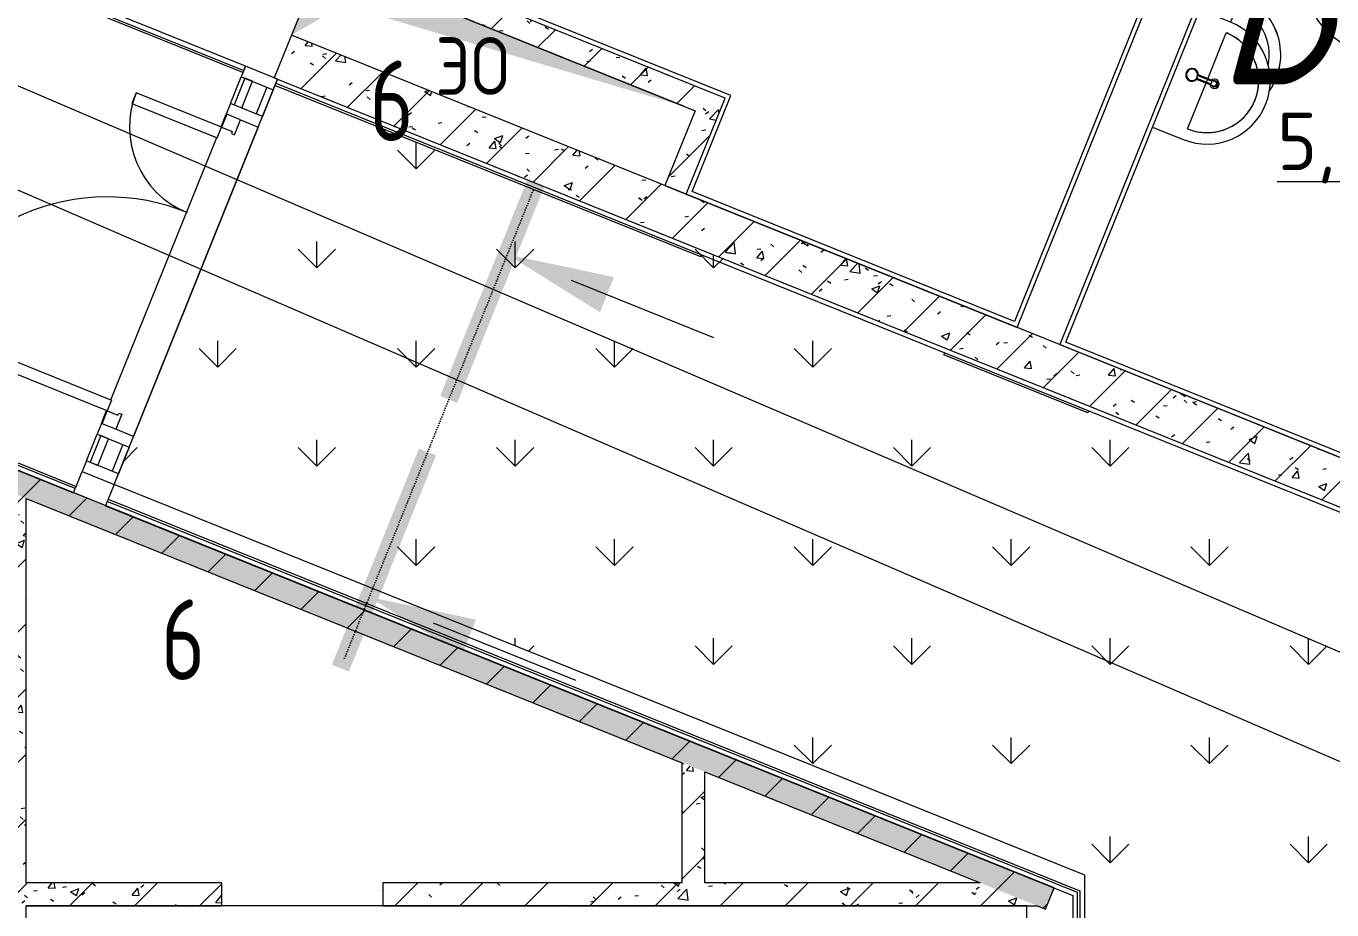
# Model space of a CAD drawing. Header units: millimetres. Extents: x -584918 to 2941280, y 3000189 to 4229862.
# Drawn here: x -439385 to -433710, y 3682957 to 3686800 of the extents above; entities that cross this region are included whole.
import ezdxf

# ---------------------------------------------------------------- set-up
doc = ezdxf.new("R2010")
doc.units = ezdxf.units.MM
doc.linetypes.add('ASVP_Линия разреза', pattern=[20, 0, -10, 0, -10])
for name, color, linetype, lineweight in [('Аннотация', 7, 'Continuous', 0), ('Витраж', 7, 'Continuous', 0), ('Двери', 7, 'Continuous', 0), ('Линии', 7, 'Continuous', 0), ('Марки помещений', 7, 'Continuous', 0), ('Панели витража', 7, 'Continuous', 0), ('Перекрытие', 7, 'Continuous', 0), ('Разрезы', 7, 'Continuous', 0), ('Сантехника', 7, 'Continuous', 0), ('Стены внутренние', 7, 'Continuous', 0), ('Стены несущие', 7, 'Continuous', 0), ('Стены отделка', 7, 'Continuous', 0), ('Узлы', 7, 'Continuous', 0), ('экспертиза ДУ', 1, 'Continuous', 0), ('экспертиза ДУ категории', 1, 'Continuous', 0), ('экспертиза условные обозначения', 1, 'Continuous', 0)]:
    doc.layers.add(name, color=color, linetype=linetype, lineweight=lineweight)
doc.styles.add('GOST Common_2', font='', dxfattribs={"height": 500})
doc.styles.add('GOST Common_4', font='', dxfattribs={"width": 0.8, "height": 700})
doc.styles.add('GOST Common_5', font='', dxfattribs={"width": 0.9, "height": 500})
doc.styles.add('mytext', font='isocpeur.ttf', dxfattribs={"width": 0.8, "oblique": 14.999978})
doc.styles.get('GOST Common_2').set_extended_font_data('GOST Common')
doc.styles.get('GOST Common_4').set_extended_font_data('GOST Common')
doc.styles.get('GOST Common_5').set_extended_font_data('GOST Common')
pattern_1 = [(45, (-437515.92, 3663725.22), (-141.4214, 141.4214), [])]
pattern_2 = [(50, (-437515.92, 3663725.22), (364.368, -31.8783), [38.1, -419.1]), (355, (-437515.92, 3663725.2), (-70.486, 382.1133), [30.48, -335.28]), (100.451, (-437485.56, 3663722.56), (293.885, 350.2334), [32.38, -356.18]), (46.184, (-437515.92, 3663826.8), (542.1585, -84.086), [57.15, -628.65]), (96.636, (-437470.74, 3663819.8), (474.805, 494.855), [48.57, -534.27]), (351.184, (-437515.9, 3663826.8), (474.81, 494.85), [45.72, -502.92]), (21, (-437465.12, 3663801.42), (303.2285, -204.5305), [38.1, -419.1]), (326, (-437465.12, 3663801.4), (123.604, 368.376), [30.48, -335.28]), (71.451, (-437439.86, 3663784.37), (426.834, 163.8427), [32.38, -356.18]), (37.5, (-437515.92, 3663725.22), (6.17665, 169.11015), [16.764, -314.452, 16.764, -323.596, -336.55]), (37.5, (-437515.92, 3663725.22), (6.17665, 169.11015), [-671.576, 16.764, -319.786]), (7.5, (-437515.92, 3663725.22), (133.6389, 200.3615), [16.764, -177.292, 16.764, -306.832, -128.27]), (7.5, (-437515.92, 3663725.22), (133.6389, 200.3615), [-517.652, 16.764, -111.506]), (327.5, (-437629.21, 3663725.22), (271.1818, -11.4584), [16.764, -110.236, 16.764, -379.476, -525.78]), (327.5, (-437629.21, 3663725.22), (271.1818, -11.4584), [-523.24, 16.764, -509.016]), (317.5, (-437680, 3663725.22), (296.2585, 50.8528), [16.764, -148.336, 16.764, -246.38, -373.38]), (317.5, (-437680, 3663725.22), (296.2585, 50.8528), [-428.244, 16.764, -356.616])]

# ---------------------------------------------------------------- blocks, each defined once
blk = doc.blocks.new('ADSK_Умывальник_Полукруглый_Керамический_ГОСТ30493-96 с переливом - 2-ой величины-V136-АР Этаж 01')
at = {"layer": 'Сантехника', "color": 9, "true_color": 0xe1b7aa}
for p, q in [((3366.2, 23091.4), (3231.8, 23145.6)), ((3267.2, 22845.6), (3347.6, 23045.1)), ((3179.4, 22627.7), (3259.7, 22827.1)), ((3026.2, 22635.5), (3160.7, 22581.3))]:
    blk.add_line(p, q, dxfattribs=at)
at = {"layer": 'Сантехника', "color": 9, "true_color": 0xe1b7aa, "flags": 128}
blk.add_lwpolyline([(3179.4, 22627.7), (3187.8, 22624.5), (3196.3, 22621.6), (3204.9, 22619.1), (3213.7, 22616.9), (3222.5, 22615.1), (3231.4, 22613.7), (3240.3, 22612.6), (3249.3, 22611.8), (3258.3, 22611.4), (3267.3, 22611.4), (3276.3, 22611.7), (3285.2, 22612.4), (3294.2, 22613.5), (3303.1, 22614.9), (3311.9, 22616.6), (3320.6, 22618.8), (3329.3, 22621.2), (3337.8, 22624), (3346.3, 22627.2), (3354.6, 22630.6), (3362.7, 22634.4), (3370.7, 22638.6), (3378.5, 22643), (3386.2, 22647.8), (3393.6, 22652.8), (3400.9, 22658.2), (3407.9, 22663.8), (3414.7, 22669.7), (3421.2, 22675.9), (3427.5, 22682.4), (3433.5, 22689), (3439.3, 22696), (3444.7, 22703.1), (3449.9, 22710.5), (3454.8, 22718), (3459.4, 22725.8), (3463.7, 22733.7), (3467.6, 22741.8), (3471.2, 22750), (3474.5, 22758.4), (3477.5, 22766.9), (3480.1, 22775.5), (3482.3, 22784.2), (3484.2, 22793), (3485.8, 22801.9), (3487, 22810.8), (3487.8, 22819.8), (3488.3, 22828.7), (3488.5, 22837.7), (3488.2, 22846.7), (3487.6, 22855.7), (3486.7, 22864.7), (3485.4, 22873.6), (3483.7, 22882.4), (3481.7, 22891.2), (3479.3, 22899.9), (3476.6, 22908.4), (3473.5, 22916.9), (3470.2, 22925.3), (3466.4, 22933.4), (3462.4, 22941.5), (3458, 22949.4), (3453.4, 22957), (3448.4, 22964.5), (3443.1, 22971.8), (3437.5, 22978.9), (3431.7, 22985.8), (3425.6, 22992.4), (3419.2, 22998.7), (3412.6, 23004.8), (3405.7, 23010.7), (3398.7, 23016.2), (3391.4, 23021.5), (3383.9, 23026.4), (3376.2, 23031.1), (3368.3, 23035.5), (3360.2, 23039.5), (3352, 23043.2), (3347.6, 23045.1)], dxfattribs=at)
at = {"layer": 'Сантехника', "color": 9, "true_color": 0xe1b7aa}
for centre, radius, start, end in [((3263.5, 22836.4), 275, 248.0513, 68.0513), ((3263.5, 22836.4), 225, 248.0513, 68.0513), ((3295.9, 22823.3), 20, 188.0513, 248.0513), ((3295.9, 22823.3), 20, 68.0513, 128.0513), ((3295.9, 22823.3), 20, 248.0513, 68.0513)]:
    blk.add_arc(centre, radius, start, end, dxfattribs=at)
blk = doc.blocks.new('ADSK_Смеситель_ГОСТ25809-96 - Для умывальника_Однорукояточный-V137-АР Этаж 01')
at = {"layer": 'Сантехника', "color": 253, "true_color": 0xaaaaaa}
for p, q in [((3218.1, 22843.8), (3272.2, 22822.1)), ((3219.1, 22847.8), (3261.5, 22830.7)), ((3219.3, 22847.7), (3219.1, 22847.8)), ((3265.9, 22841.8), (3223.6, 22858.9)), ((3279.6, 22840.6), (3225.6, 22862.4)), ((3261.5, 22830.7), (3280.7, 22822.9)), ((3261.7, 22831.7), (3265.5, 22840.9)), ((3285.2, 22834.1), (3265.9, 22841.8)), ((3272.2, 22822.1), (3293.2, 22813.6)), ((3300.7, 22832.1), (3279.6, 22840.6)), ((3281.1, 22823.9), (3280.7, 22822.9)), ((3280.7, 22822.9), (3281.1, 22823.9)), ((3284.8, 22833.2), (3281.1, 22823.9)), ((3284.8, 22833.2), (3285.2, 22834.1)), ((3285.2, 22834.1), (3284.8, 22833.2)), ((3304.3, 22830.7), (3300.7, 22832.1)), ((3293.2, 22813.6), (3296.8, 22812.1))]:
    blk.add_line(p, q, dxfattribs=at)
for radius, start, end in [(27.5, 68.0513, 248.0513), (27.5, 151.3629, 164.7388), (24.5, 68.0513, 248.0513), (27.5, 110.0278, 146.0739), (24.5, 248.0513, 68.0513), (27.5, 91.3626, 104.7385), (27.5, 68.0513, 86.0736), (27.5, 53.0513, 68.0513), (27.5, 349.6627, 68.0513), (27.5, 31.3641, 44.74), (27.5, 350.0287, 26.0748), (27.5, 170.028, 206.0741), (27.5, 211.3632, 224.7391), (27.5, 233.0513, 248.0513), (27.5, 248.0513, 266.0744), (27.5, 248.0513, 286.98), (27.5, 271.3635, 284.7394), (27.5, 288.0513, 327.5502), (27.5, 290.0285, 326.0746), (24.5, 323.0513, 327.8215), (24.5, 323.0513, 327.8215), (24.5, 348.2811, 353.0513), (24.5, 348.2811, 353.0513)]:
    blk.add_arc((3198.5, 22862.5), radius, start, end, dxfattribs=at)
for start_param, end_param in [(3.141593, 4.712389), (4.712389, 6.283185)]:
    blk.add_ellipse((3300.6, 22821.4), major_axis=(3.74, 9.28), ratio=0.965926, start_param=start_param, end_param=end_param, dxfattribs=at)
for points, knots in [([(3217.9, 22847.5), (3217.9, 22847.6), (3218, 22847.7), (3218.3, 22848), (3218.6, 22848.5), (3219, 22849.1), (3219.2, 22849.3)], [0.77430556, 0.77430556, 0.77430556, 0.77430556, 0.78298611, 0.79166667, 0.82638889, 0.86111111, 0.86111111, 0.86111111, 0.86111111]), ([(3222.6, 22857.7), (3222.6, 22858), (3222.7, 22858.5), (3222.8, 22859.1), (3222.8, 22859.5), (3222.9, 22859.7), (3222.9, 22859.8)], [0.13888889, 0.13888889, 0.13888889, 0.13888889, 0.16666667, 0.19444444, 0.20833333, 0.22222222, 0.22222222, 0.22222222, 0.22222222]), ([(3261.8, 22830.5), (3261.9, 22830.5), (3261.9, 22830.6), (3261.9, 22830.6), (3262, 22830.8), (3262.1, 22831), (3262.3, 22831.3), (3262.3, 22831.4)], [0, 0, 0, 0, 0.166667, 0.333333, 0.5, 0.666667, 1, 1, 1, 1]), ([(3265.9, 22841.8), (3265.9, 22841.8), (3265.9, 22841.8), (3265.8, 22841.7), (3265.8, 22841.6), (3265.6, 22841.3), (3265.5, 22841.1), (3265.5, 22840.9)], [0, 0, 0, 0, 0.166667, 0.333333, 0.5, 0.666667, 1, 1, 1, 1]), ([(3270.6, 22828.1), (3270.4, 22826.6), (3270.4, 22824.5), (3271.2, 22822.7), (3271.8, 22822.2), (3272.2, 22822.1)], [0.1666667, 0.1666667, 0.1666667, 0.1666667, 0.3333333, 0.4166667, 0.5, 0.5, 0.5, 0.5]), ([(3303.5, 22820.2), (3303.2, 22819.4), (3302.6, 22818.2), (3301.6, 22816.9), (3300.8, 22815.9), (3300, 22815.2), (3299.4, 22814.8), (3298.8, 22814.3), (3298, 22813.9), (3297.2, 22813.5), (3296.5, 22813.4), (3296, 22813.3), (3295.5, 22813.2), (3295, 22813.2), (3294.6, 22813.2), (3294.1, 22813.3), (3293.7, 22813.4), (3293.4, 22813.5), (3293.2, 22813.6)], [0, 0, 0, 0, 0.0833333, 0.125, 0.1666667, 0.2083333, 0.2291667, 0.25, 0.2916667, 0.3333333, 0.3541667, 0.375, 0.3958333, 0.4166667, 0.4375, 0.4583333, 0.4791667, 0.5, 0.5, 0.5, 0.5]), ([(3300.7, 22832.1), (3300.8, 22832.1), (3301.1, 22832), (3301.5, 22831.7), (3301.9, 22831.5), (3302.3, 22831.1), (3302.6, 22830.8), (3302.9, 22830.4), (3303.2, 22830), (3303.5, 22829.6), (3303.7, 22829.1), (3304, 22828.5), (3304.2, 22827.7), (3304.4, 22827), (3304.5, 22826.2), (3304.5, 22825.2), (3304.5, 22824), (3304.2, 22822.3), (3303.8, 22821), (3303.5, 22820.2)], [0.5, 0.5, 0.5, 0.5, 0.5208333, 0.5416667, 0.5625, 0.5833333, 0.6041667, 0.625, 0.6458333, 0.6666667, 0.6875, 0.7083333, 0.75, 0.7708333, 0.7916667, 0.8333333, 0.875, 0.9166667, 1, 1, 1, 1])]:
    blk.add_open_spline(points, degree=3, knots=knots, dxfattribs=at)
for points in [[(3219.1, 22847.8), (3219.1, 22847.8), (3219.1, 22847.8), (3219.1, 22847.9), (3219.2, 22848), (3219.3, 22848.2), (3219.4, 22848.4), (3219.5, 22848.6), (3219.6, 22848.7)], [(3219.6, 22847.7), (3219.6, 22847.7), (3219.5, 22847.6), (3219.5, 22847.6), (3219.5, 22847.6)], [(3219.6, 22848.7), (3220.5, 22850.1), (3222.1, 22853), (3223, 22856.3), (3223.3, 22857.9)], [(3223.3, 22857.9), (3223.3, 22858), (3223.4, 22858.2), (3223.4, 22858.4), (3223.5, 22858.6), (3223.5, 22858.6)], [(3224, 22858.8), (3224, 22858.7), (3224, 22858.7), (3224, 22858.7)], [(3261.7, 22831.7), (3261.7, 22831.5), (3261.5, 22831.2), (3261.4, 22830.8), (3261.4, 22830.7), (3261.5, 22830.7)], [(3266.1, 22840.7), (3266.1, 22840.9), (3266.2, 22841.2), (3266.3, 22841.6), (3266.3, 22841.7), (3266.3, 22841.7)], [(3279.6, 22840.6), (3279.3, 22840.8), (3278.5, 22840.8), (3277.2, 22840.3), (3275.7, 22839.1), (3274.8, 22838), (3274.3, 22837.4)]]:
    blk.add_open_spline(points, degree=3, dxfattribs=at)
blk = doc.blocks.new('ADSK_СифонБутылочный_ГОСТ23289-94 - Для умывальника_Вертикальный выпуск_DN40-V138-АР Этаж 01')
at = {"layer": 'Сантехника', "color": 253, "true_color": 0xaaaaaa}
for radius, start, end in [(20, 158.285, 163.4876), (20, 158.285, 163.4876), (13.3, 174.0842, 180), (13.3, 180, 259.0621), (13.3, 1.0701, 90)]:
    blk.add_arc((0, 0), radius, start, end, dxfattribs=at)
blk = doc.blocks.new('ВК_Домодедово_rvt-1-АР Этаж 01')
at = {"layer": 'Сантехника', "color": 253, "lineweight": 9, "true_color": 0xaaaaaa}
for name in ['ADSK_Умывальник_Полукруглый_Керамический_ГОСТ30493-96 с переливом - 2-ой величины-V136-АР Этаж 01', 'ADSK_Смеситель_ГОСТ25809-96 - Для умывальника_Однорукояточный-V137-АР Этаж 01']:
    blk.add_blockref(name, (0, 0), dxfattribs=at)
at = {"layer": 'Сантехника', "color": 253, "lineweight": 9, "true_color": 0xaaaaaa, "rotation": 206.0513009164584}
blk.add_blockref('ADSK_СифонБутылочный_ГОСТ23289-94 - Для умывальника_Вертикальный выпуск_DN40-V138-АР Этаж 01', (3295.9, 22823.3), dxfattribs=at)
blk = doc.blocks.new('Прямоугольный импост - 50х150 мм-7546359-АР Этаж 01')
at = {"layer": 'Витраж', "lineweight": 18}
for p, q in [((0, 115), (-50, 115)), ((-50, 115), (-50, -35)), ((0, -35), (0, 115)), ((-50, -35), (0, -35))]:
    blk.add_line(p, q, dxfattribs=at)
blk = doc.blocks.new('ASVP_ДверьАлюминиеваяВитражная_2 полотна - Остекленная Внутренняя-7554606-АР Этаж 01')
at = {"layer": 'Двери', "lineweight": 18}
for p, q in [((-665, 962.5), (-615, 962.5)), ((-665, 32.5), (-665, 962.5)), ((-615, 962.5), (-615, 32.5)), ((665, 432.5), (615, 432.5)), ((615, 432.5), (615, 32.5)), ((665, 32.5), (665, 432.5)), ((-725, 32.5), (-665, 32.5)), ((-725, -32.5), (-725, 32.5)), ((-615, 32.5), (-665, 32.5)), ((-665, 32.5), (-665, -17.5)), ((615, 32.5), (665, 32.5)), ((725, 32.5), (665, 32.5)), ((665, 32.5), (665, -17.5)), ((725, -32.5), (725, 32.5)), ((-655, -32.5), (-725, -32.5)), ((-665, -17.5), (-655, -17.5)), ((-655, -17.5), (-655, -32.5)), ((665, -17.5), (655, -17.5)), ((655, -17.5), (655, -32.5)), ((655, -32.5), (725, -32.5))]:
    blk.add_line(p, q, dxfattribs=at)
at = {"layer": 'Двери'}
for centre, radius, start, end in [((-665, 32.5), 930, 360, 90), ((665, 32.5), 400, 90, 180)]:
    blk.add_arc(centre, radius, start, end, dxfattribs=at)
blk = doc.blocks.new('Системная панель - Cтеклопакет Двухкамерный_36 мм-7554980-АР Этаж 01')
at = {"layer": 'Панели витража', "lineweight": 18}
for p, q in [((62.5, 18), (-62.5, 18)), ((-62.5, 18), (-62.5, -18)), ((62.5, -18), (62.5, 18)), ((-62.5, -18), (62.5, -18))]:
    blk.add_line(p, q, dxfattribs=at)
blk = doc.blocks.new('Прямоугольный импост - 50х150 мм-7546361-АР Этаж 01')
at = {"layer": 'Витраж', "lineweight": 18}
for p, q in [((-50, 115), (0, 115)), ((-50, -35), (-50, 115)), ((0, 115), (0, -35)), ((0, -35), (-50, -35))]:
    blk.add_line(p, q, dxfattribs=at)
blk = doc.blocks.new('Прямоугольный импост - 50х120 мм _горизонтальный импост витража_-6338275-АР Этаж 01')
at = {"layer": 'Витраж'}
for p, q in [((-1607, 21184.6), (-1560.2, 21300.5)), ((-1448.9, 21255.7), (-1495.6, 21139.7))]:
    blk.add_line(p, q, dxfattribs=at)
blk = doc.blocks.new('Прямоугольный импост - 50х150 мм-7554605-АР Этаж 01')
at = {"layer": 'Витраж', "lineweight": 18}
for p, q in [((-25, 115), (25, 115)), ((-25, -35), (-25, 115)), ((25, 115), (25, 32.5)), ((25, -35), (-25, -35)), ((25, -32.5), (25, -35))]:
    blk.add_line(p, q, dxfattribs=at)
blk = doc.blocks.new('Прямоугольный импост - 50х150 мм-V198-АР Этаж 01')
at = {"layer": 'Витраж', "lineweight": 18}
for p, q in [((-25, 115), (25, 115)), ((-25, 32.5), (-25, 115)), ((25, 115), (25, -35)), ((-25, -35), (-25, -32.5)), ((25, -35), (-25, -35))]:
    blk.add_line(p, q, dxfattribs=at)
blk = doc.blocks.new('ASVP_2D_Раковина - Раковина 550х420-V212-АР Этаж 01')
at = {"layer": 'Сантехника'}
for p, q in [((-384.1, 155), (-384.1, 10)), ((-384.1, 10), (-384.1, 155)), ((-334.1, 155), (-261.6, 155))]:
    blk.add_line(p, q, dxfattribs=at)
for radius, start in [(275, 77.063), (275, 77.2731), (225, 100.074)]:
    blk.add_arc((-109.1, 155), radius, start, 180, dxfattribs=at)
blk = doc.blocks.new('ASVP_Марка_Помещение_ДваЗначения - Номер Площадь-685795-АР Этаж 01')
at = {"layer": 'Марки помещений'}
blk.add_circle((0, 0), 3.5, dxfattribs=at)
blk = doc.blocks.new('Разрез - Номер вида сзади_3_5 мм-64069-АР Этаж 01')
at = {"layer": 'Разрезы'}
for points in [[(9.798, 0.404), (9.798, -0.394), (-0.333, -0.394), (-0.333, 0.404)], [(2.176, -4.675), (3, 0), (3.824, -4.675)]]:
    blk.add_hatch(color=256, dxfattribs=at).paths.add_polyline_path(points)
at = {"layer": 'Разрезы', "lineweight": 20}
blk.add_line((3, -3), (3, -9.663), dxfattribs=at)
blk = doc.blocks.new('Разрез - Номер вида спереди_3_5 мм-64067-АР Этаж 01')
at = {"layer": 'Разрезы'}
for points in [[(9.798, 0.404), (9.798, -0.394), (-0.333, -0.394), (-0.333, 0.404)], [(2.176, -4.675), (3, 0), (3.824, -4.675)]]:
    blk.add_hatch(color=256, dxfattribs=at).paths.add_polyline_path(points)
at = {"layer": 'Разрезы', "lineweight": 20}
blk.add_line((3, -3), (3, -9.663), dxfattribs=at)

msp = doc.modelspace()

# ---------------------------------------------------------------- hatches: boundary and pattern name
at = {"layer": 'Стены внутренние'}
h = msp.add_hatch(dxfattribs=at)
h.set_pattern_fill('FP_1', color=256, style=0, pattern_type=2)
h.set_pattern_definition(pattern_1)
h.paths.add_polyline_path([(-436384.688, 3686393.908), (-436347.311, 3686486.66), (-438063.221, 3687178.146), (-438100.598, 3687085.394), (-436449.338, 3686419.961)])
h = msp.add_hatch(dxfattribs=at)
h.set_pattern_fill('FP_2', color=256, style=0, pattern_type=2)
h.set_pattern_definition(pattern_2)
h.paths.add_polyline_path([(-436384.688, 3686393.908), (-436347.311, 3686486.66), (-438063.221, 3687178.146), (-438100.598, 3687085.394), (-436449.338, 3686419.961)])
h = msp.add_hatch(dxfattribs=at)
h.set_pattern_fill('FP_1', color=256, style=0, pattern_type=2)
h.set_pattern_definition(pattern_1)
h.paths.add_polyline_path([(-432184.55, 3684108.335), (-432109.795, 3684293.839), (-438231.42, 3686760.762), (-438306.175, 3686575.259), (-432851.282, 3684377.018)])
h = msp.add_hatch(dxfattribs=at)
h.set_pattern_fill('FP_2', color=256, style=0, pattern_type=2)
h.set_pattern_definition(pattern_2)
h.paths.add_polyline_path([(-432184.55, 3684108.335), (-432109.795, 3684293.839), (-438231.42, 3686760.762), (-438306.175, 3686575.259), (-432851.282, 3684377.018)])
h = msp.add_hatch(dxfattribs=at)
h.set_pattern_fill('FP_1', color=256, style=0, pattern_type=2)
h.set_pattern_definition(pattern_1)
h.paths.add_polyline_path([(-434953.714, 3682960.162), (-434916.337, 3683052.914), (-443842.56, 3686650.049), (-443879.938, 3686557.297), (-434989.418, 3682974.55)])
h = msp.add_hatch(dxfattribs=at)
h.set_pattern_fill('FP_2', color=256, style=0, pattern_type=2)
h.set_pattern_definition(pattern_2)
h.paths.add_polyline_path([(-434953.714, 3682960.162), (-434916.337, 3683052.914), (-443842.56, 3686650.049), (-443879.938, 3686557.297), (-434989.418, 3682974.55)])
h = msp.add_hatch(dxfattribs=at)
h.set_pattern_fill('FP_1', color=256, style=0, pattern_type=2)
h.set_pattern_definition(pattern_1)
h.paths.add_polyline_path([(-436515.51, 3686069.276), (-436384.688, 3686393.908), (-436477.44, 3686431.285), (-436608.262, 3686106.654), (-436584.02, 3686096.885)])
h = msp.add_hatch(dxfattribs=at)
h.set_pattern_fill('FP_2', color=256, style=0, pattern_type=2)
h.set_pattern_definition(pattern_2)
h.paths.add_polyline_path([(-436515.51, 3686069.276), (-436384.688, 3686393.908), (-436477.44, 3686431.285), (-436608.262, 3686106.654), (-436584.02, 3686096.885)])
h = msp.add_hatch(dxfattribs=at)
h.set_pattern_fill('FP_1', color=256, style=0, pattern_type=2)
h.set_pattern_definition(pattern_1)
h.paths.add_polyline_path([(-439385.026, 3680174.55), (-439385.026, 3684745.914), (-439485.026, 3684786.213), (-439485.026, 3680174.55), (-439438.151, 3680174.55)])
h = msp.add_hatch(dxfattribs=at)
h.set_pattern_fill('FP_2', color=256, style=0, pattern_type=2)
h.set_pattern_definition(pattern_2)
h.paths.add_polyline_path([(-439385.026, 3680174.55), (-439385.026, 3684745.914), (-439485.026, 3684786.213), (-439485.026, 3680174.55), (-439438.151, 3680174.55)])
h = msp.add_hatch(dxfattribs=at)
h.set_pattern_fill('FP_1', color=256, style=0, pattern_type=2)
h.set_pattern_definition(pattern_1)
h.paths.add_polyline_path([(-436535.026, 3683074.55), (-436435.026, 3683074.55), (-436435.026, 3683557.108), (-436535.026, 3683597.407), (-436535.026, 3683093.1)])
h = msp.add_hatch(dxfattribs=at)
h.set_pattern_fill('FP_2', color=256, style=0, pattern_type=2)
h.set_pattern_definition(pattern_2)
h.paths.add_polyline_path([(-436535.026, 3683074.55), (-436435.026, 3683074.55), (-436435.026, 3683557.108), (-436535.026, 3683597.407), (-436535.026, 3683093.1)])
h = msp.add_hatch(dxfattribs=at)
h.set_pattern_fill('FP_1', color=256, style=0, pattern_type=2)
h.set_pattern_definition(pattern_1)
h.paths.add_polyline_path([(-438804.63, 3682974.55), (-438535.026, 3682974.55), (-438535.026, 3683074.55), (-439385.026, 3683074.55), (-439385.026, 3682974.55), (-439383.574, 3682974.55)])
h = msp.add_hatch(dxfattribs=at)
h.set_pattern_fill('FP_2', color=256, style=0, pattern_type=2)
h.set_pattern_definition(pattern_2)
h.paths.add_polyline_path([(-438804.63, 3682974.55), (-438535.026, 3682974.55), (-438535.026, 3683074.55), (-439385.026, 3683074.55), (-439385.026, 3682974.55), (-439383.574, 3682974.55)])
h = msp.add_hatch(dxfattribs=at)
h.set_pattern_fill('FP_1', color=256, style=0, pattern_type=2)
h.set_pattern_definition(pattern_1)
h.paths.add_polyline_path([(-435055.026, 3682974.55), (-434989.418, 3682974.55), (-435237.566, 3683074.55), (-437835.026, 3683074.55), (-437835.026, 3682974.55), (-435055.826, 3682974.55)])
h = msp.add_hatch(dxfattribs=at)
h.set_pattern_fill('FP_2', color=256, style=0, pattern_type=2)
h.set_pattern_definition(pattern_2)
h.paths.add_polyline_path([(-435055.026, 3682974.55), (-434989.418, 3682974.55), (-435237.566, 3683074.55), (-437835.026, 3683074.55), (-437835.026, 3682974.55), (-435055.826, 3682974.55)])
at = {"layer": 'Узлы'}
h = msp.add_hatch(color=256, dxfattribs=at)
h.paths.add_polyline_path([(-418285.026, 3673474.55), (-418175.026, 3673665.076), (-417785.026, 3673774.55), (-418285.026, 3673774.55), (-418285.026, 3673665.076)])
h.paths.add_polyline_path([(-418285.026, 3673974.55), (-418078.059, 3675943.703), (-417785.026, 3676041.437), (-418285.026, 3676242.929), (-418285.026, 3674884.92)])
h.paths.add_polyline_path([(-424585.026, 3677774.55), (-424225.564, 3678328.073), (-423235.026, 3678237.705), (-424567.196, 3678774.55), (-424585.026, 3678774.55), (-424585.026, 3677776.106)])
h.paths.add_polyline_path([(-428635.026, 3678474.55), (-428485.896, 3678687.53), (-426910.201, 3678774.55), (-428635.026, 3678774.55), (-428635.026, 3678498.903)])
h.paths.add_polyline_path([(-427335.026, 3678874.55), (-427168.696, 3679657.068), (-426910.201, 3679718.746), (-427335.026, 3679889.944), (-427335.026, 3679074.55)])
h.paths.add_polyline_path([(-428635.026, 3678874.55), (-428497.367, 3679071.147), (-427535.026, 3679174.55), (-428635.026, 3679174.55), (-428635.026, 3679071.147)])
h.paths.add_polyline_path([(-419588.29, 3679247.859), (-418239.214, 3682357.869), (-418094.569, 3682419.42), (-418280.073, 3682494.175), (-419573.227, 3679285.237)])
h.paths.add_polyline_path([(-428635.026, 3679374.55), (-428335.026, 3679938.768), (-427535.026, 3679970.541), (-428635.026, 3680413.825), (-428635.026, 3679938.768)])
h.paths.add_polyline_path([(-417423.156, 3683550.439), (-416497.322, 3684476.273), (-415044.14, 3684370.671), (-416806.426, 3685080.846), (-417422.933, 3683550.993)])
h.paths.add_polyline_path([(-428729.889, 3684387.283), (-428072.883, 3685259.159), (-427409.212, 3685256.659), (-428243.979, 3685593.058), (-428636.445, 3684619.163)])
h.paths.add_polyline_path([(-436523.816, 3686449.974), (-438100.598, 3687085.394), (-438231.42, 3686760.762), (-438006.253, 3686890.762), (-436584.02, 3686467.875)])
h.paths.add_polyline_path([(-429115.294, 3691216.314), (-428813.996, 3691717.757), (-428673.822, 3691749.983), (-428868.601, 3691828.476), (-429100.231, 3691253.692)])
h.paths.add_polyline_path([(-442914.698, 3692529.376), (-441873.323, 3693372.665), (-439774.977, 3693096.962), (-442279.278, 3694106.158), (-442909.452, 3692542.394)])
h.paths.add_polyline_path([(-443563.961, 3692791.019), (-442831.205, 3694112.947), (-442464.782, 3694180.913), (-442928.542, 3694367.802), (-443533.836, 3692865.775)])
h.paths.add_polyline_path([(-431752.631, 3693206.326), (-431344.04, 3694008.232), (-431193.351, 3694059.09), (-431378.855, 3694133.845), (-431696.565, 3693345.454)])
h.paths.add_polyline_path([(-427823.827, 3697337.246), (-429771.617, 3698122.177), (-430070.638, 3697380.161), (-429553.834, 3697755.642), (-428067.474, 3697396.171)])
at = {"layer": 'экспертиза условные обозначения'}
h = msp.add_hatch(dxfattribs=at)
h.set_pattern_fill('GRASS', color=3, scale=24)
h.set_pattern_definition([(90, (-478209.37, 3564622.25), (-431.0523, 431.0523), [114.3, -747.8046]), (45, (-478209.37, 3564622.25), (-431.0523, 431.0523), [114.3, -495.3]), (135, (-478209.37, 3564622.25), (-431.0523, -431.0523), [114.3, -495.3])])
edge = h.paths.add_edge_path()
edge.add_line((-438292.262, 3686569.652), (-430259.503, 3683333.416))
edge.add_line((-430259.503, 3683333.416), (-428543.593, 3682641.93))
edge.add_line((-428543.593, 3682641.93), (-415272.751, 3677293.979))
edge.add_line((-415272.751, 3677293.979), (-415982.926, 3675531.693))
edge.add_line((-415982.926, 3675531.693), (-415982.926, 3673474.55))
edge.add_line((-415982.926, 3673474.55), (-417482.926, 3673474.55))
edge.add_line((-417482.926, 3673474.55), (-417482.926, 3676136.17))
edge.add_line((-417482.926, 3676136.17), (-421682.926, 3677828.708))
edge.add_line((-421682.926, 3677828.708), (-421682.926, 3677774.55))
edge.add_line((-421682.926, 3677774.55), (-423032.926, 3677774.55))
edge.add_line((-423032.926, 3677774.55), (-423032.926, 3678372.737))
edge.add_line((-423032.926, 3678372.737), (-424526.313, 3678974.55))
edge.add_line((-424526.313, 3678974.55), (-426708.102, 3678974.55))
edge.add_line((-426708.102, 3678974.55), (-426708.102, 3679852.235))
edge.add_line((-426708.102, 3679852.235), (-428273.224, 3680482.499))
edge.add_line((-428273.224, 3680482.499), (-430623.41, 3681425.916))
edge.add_arc((-430932.926, 3680370.36), 1100, 73.65753, 174.564886)
edge.add_line((-432027.98, 3680474.55), (-434782.926, 3680474.55))
edge.add_line((-434782.926, 3680474.55), (-434782.926, 3683107.812))
edge.add_line((-434782.926, 3683107.812), (-439002.437, 3684807.366))
edge.add_line((-439002.437, 3684807.366), (-438292.262, 3686569.652))

# ---------------------------------------------------------------- linework, layer by layer
at = {"layer": 'Линии'}
for p, q in [((-438100.598, 3687085.394), (-438231.42, 3686760.762)), ((-436523.816, 3686449.974), (-438100.598, 3687085.394))]:
    msp.add_line(p, q, dxfattribs=at)
at = {"layer": 'Перекрытие'}
for p, q in [((-438310.951, 3686523.276), (-438357.673, 3686407.336)), ((-438537.916, 3686361.375), (-438515.49, 3686417.027)), ((-438376.362, 3686360.96), (-438918.338, 3685016.058)), ((-439016.35, 3685174.151), (-438556.605, 3686315)), ((-439057.465, 3685072.124), (-439035.039, 3685127.775)), ((-438937.026, 3684969.682), (-438983.748, 3684853.742)), ((-439167.729, 3684798.506), (-439141.565, 3684863.432)), ((-439002.437, 3684807.366), (-439028.602, 3684742.44))]:
    msp.add_line(p, q, dxfattribs=at)
at = {"layer": 'Разрезы', "linetype": 'ASVP_Линия разреза'}
msp.add_line((-437181.674, 3686085.065), (-438006.073, 3684039.333), dxfattribs=at)
at = {"layer": 'Стены внутренние'}
for p, q in [((-438442.603, 3686597.893), (-445208.854, 3689324.591)), ((-443831.347, 3686677.874), (-439167.729, 3684798.506)), ((-436453.075, 3685796.143), (-438303.476, 3686541.826)), ((-436453.075, 3685796.143), (-436449.338, 3685805.418)), ((-435395.704, 3685370.038), (-435391.966, 3685379.313)), ((-434769.629, 3685117.739), (-435395.704, 3685370.038)), ((-434769.629, 3685117.739), (-434765.891, 3685127.014)), ((-439167.729, 3684798.506), (-439171.467, 3684789.231)), ((-439028.602, 3684742.44), (-439032.339, 3684733.164)), ((-439028.602, 3684742.44), (-434805.026, 3683040.402)), ((-434805.026, 3683040.402), (-434805.026, 3680324.55))]:
    msp.add_line(p, q, dxfattribs=at)
at = {"layer": 'Стены несущие'}
for p, q in [((-436347.311, 3686486.66), (-438063.221, 3687178.146)), ((-438100.598, 3687085.394), (-436477.44, 3686431.285)), ((-438231.42, 3686760.762), (-438306.175, 3686575.259)), ((-433246.919, 3684752.083), (-438231.42, 3686760.762)), ((-434916.337, 3683052.914), (-443842.56, 3686650.049)), ((-438306.175, 3686575.259), (-432184.55, 3684108.335)), ((-436515.51, 3686069.276), (-436347.311, 3686486.66)), ((-436477.44, 3686431.285), (-436608.262, 3686106.654)), ((-436608.262, 3686106.654), (-436515.51, 3686069.276)), ((-439385.026, 3684745.914), (-436535.026, 3683597.407)), ((-439385.026, 3683074.55), (-439385.026, 3684745.914)), ((-436535.026, 3683597.407), (-436535.026, 3683074.55)), ((-436435.026, 3683557.108), (-435237.566, 3683074.55)), ((-436435.026, 3683074.55), (-436435.026, 3683557.108)), ((-438535.026, 3683074.55), (-439385.026, 3683074.55)), ((-438535.026, 3682974.55), (-438535.026, 3683074.55)), ((-436535.026, 3683074.55), (-437835.026, 3683074.55)), ((-437835.026, 3683074.55), (-437835.026, 3682974.55)), ((-435237.566, 3683074.55), (-436435.026, 3683074.55)), ((-434953.714, 3682960.162), (-434916.337, 3683052.914)), ((-439385.026, 3680074.55), (-439385.026, 3682974.55)), ((-439385.026, 3682974.55), (-438535.026, 3682974.55)), ((-437835.026, 3682974.55), (-434989.418, 3682974.55)), ((-434989.418, 3682974.55), (-434953.714, 3682960.162))]:
    msp.add_line(p, q, dxfattribs=at)
at = {"layer": 'Стены отделка'}
for p, q in [((-445195.841, 3689330.128), (-438438.866, 3686607.168)), ((-438431.39, 3686625.718), (-445169.815, 3689341.203)), ((-433621.513, 3688568.732), (-434892.352, 3685415.168)), ((-434866.326, 3685426.243), (-433610.438, 3688542.706)), ((-434188.13, 3687751.269), (-435088.93, 3685515.949)), ((-435077.856, 3685489.923), (-434162.104, 3687762.344)), ((-436321.285, 3686497.735), (-438037.195, 3687189.221)), ((-443842.56, 3686650.049), (-439178.943, 3684770.681)), ((-439171.467, 3684789.231), (-443835.085, 3686668.599)), ((-438438.866, 3686607.168), (-438431.39, 3686625.718)), ((-438292.262, 3686569.652), (-438299.738, 3686551.102)), ((-438299.738, 3686551.102), (-425977.649, 3681585.484)), ((-438292.262, 3686569.652), (-431628.039, 3683884.069)), ((-436489.484, 3686080.351), (-436321.285, 3686497.735)), ((-435088.93, 3685515.949), (-436489.484, 3686080.351)), ((-436515.51, 3686069.276), (-436515.51, 3686069.276)), ((-436515.51, 3686069.276), (-435077.856, 3685489.923)), ((-434892.352, 3685415.168), (-433246.919, 3684752.083)), ((-433257.994, 3684778.109), (-434866.326, 3685426.243)), ((-439178.943, 3684770.681), (-439171.467, 3684789.231)), ((-439032.339, 3684733.164), (-439039.815, 3684714.614)), ((-439039.815, 3684714.614), (-434835.026, 3683020.147)), ((-434815.026, 3683033.65), (-439032.339, 3684733.164)), ((-434835.026, 3683020.147), (-434835.026, 3680294.55)), ((-434815.026, 3680314.55), (-434815.026, 3683033.65)), ((-435035.026, 3682974.55), (-439385.026, 3682974.55)), ((-435035.026, 3679924.55), (-435035.026, 3682974.55))]:
    msp.add_line(p, q, dxfattribs=at)
at = {"layer": 'экспертиза ДУ'}
for points in [[(-552580.006, 3735012.029), (-426338.566, 3680430.143)], [(-425290.96, 3680486.45), (-552580.006, 3735012.029)]]:
    msp.add_lwpolyline(points, dxfattribs=at)
at = {"layer": 'экспертиза условные обозначения', "color": 3}
msp.add_lwpolyline([(-438292.262, 3686569.652), (-430259.503, 3683333.416), (-428543.593, 3682641.93), (-415272.751, 3677293.979), (-415982.926, 3675531.693), (-415982.926, 3673474.55), (-417482.926, 3673474.55), (-417482.926, 3676136.17), (-421682.926, 3677828.708), (-421682.926, 3677774.55), (-423032.926, 3677774.55), (-423032.926, 3678372.737), (-424526.313, 3678974.55), (-426708.102, 3678974.55), (-426708.102, 3679852.235), (-428273.224, 3680482.499), (-430623.41, 3681425.916, 0.47113656), (-432027.98, 3680474.55), (-434782.926, 3680474.55), (-434782.926, 3683107.812), (-439002.437, 3684807.366), (-438292.262, 3686569.652)], format="xyb", dxfattribs=at)

# ---------------------------------------------------------------- block references
msp.add_blockref('ВК_Домодедово_rvt-1-АР Этаж 01', (-437515.924, 3663725.217))
at = {"layer": 'Витраж', "extrusion": (0, 0, -1), "rotation": 111.9486990835425}
for name, p in [('Прямоугольный импост - 50х150 мм-7546361-АР Этаж 01', (438398.927, 3686612.636)), ('Прямоугольный импост - 50х150 мм-V198-АР Этаж 01', (438473.682, 3686427.132)), ('Прямоугольный импост - 50х150 мм-7554605-АР Этаж 01', (439034.347, 3685035.854))]:
    msp.add_blockref(name, p, dxfattribs=at)
at = {"layer": 'Витраж'}
for p in [(-436889.849, 3665278.811), (-437515.924, 3663725.217)]:
    msp.add_blockref('Прямоугольный импост - 50х120 мм _горизонтальный импост витража_-6338275-АР Этаж 01', p, dxfattribs=at)
at = {"layer": 'Витраж', "rotation": 248.0513009164575}
msp.add_blockref('Прямоугольный импост - 50х150 мм-7546359-АР Этаж 01', (-439109.102, 3684850.35), dxfattribs=at)
at = {"layer": 'Двери', "rotation": 68.05130091645754}
msp.add_blockref('ASVP_ДверьАлюминиеваяВитражная_2 полотна - Остекленная Внутренняя-7554606-АР Этаж 01', (-438754.014, 3685731.493), dxfattribs=at)
at = {"layer": 'Марки помещений', "xscale": 99.99999999999993, "yscale": 99.99999999999993, "zscale": 99.99999999999993}
msp.add_blockref('ASVP_Марка_Помещение_ДваЗначения - Номер Площадь-685795-АР Этаж 01', (-433478.228, 3687020.352), dxfattribs=at)
at = {"layer": 'Панели витража', "rotation": 68.05130091645754}
for p in [(-438440.977, 3686508.29), (-439067.052, 3684954.696)]:
    msp.add_blockref('Системная панель - Cтеклопакет Двухкамерный_36 мм-7554980-АР Этаж 01', p, dxfattribs=at)
at = {"layer": 'Разрезы', "extrusion": (0, 0, -1), "xscale": 99.99999999999991, "yscale": 99.99999999999991, "zscale": 99.99999999999991, "rotation": 291.9486990835437}
msp.add_blockref('Разрез - Номер вида спереди_3_5 мм-64067-АР Этаж 01', (437181.674, 3686085.065), dxfattribs=at)
at = {"layer": 'Разрезы', "xscale": 99.99999999999994, "yscale": 99.99999999999994, "zscale": 99.99999999999994, "rotation": 68.05130091645614}
msp.add_blockref('Разрез - Номер вида сзади_3_5 мм-64069-АР Этаж 01', (-438006.073, 3684039.333), dxfattribs=at)
at = {"layer": 'Сантехника', "rotation": 248.0513009164577}
msp.add_blockref('ASVP_2D_Раковина - Раковина 550х420-V212-АР Этаж 01', (-434391.215, 3686631.976), dxfattribs=at)

# ---------------------------------------------------------------- texts
at = {"layer": 'Аннотация', "insert": (-437605.929, 3686750.81), "char_height": 250, "width": 489.02938, "attachment_point": 1, "style": 'GOST Common_5'}
msp.add_mtext('ЭО', dxfattribs=at)
at = {"layer": 'Марки помещений', "insert": (-433947.122, 3686423.546), "char_height": 250, "width": 772.02506, "attachment_point": 1, "style": 'GOST Common_2'}
msp.add_mtext('\\L5,89 ', dxfattribs=at)
at = {"layer": 'Разрезы', "char_height": 350, "width": 243.713, "attachment_point": 1, "style": 'GOST Common_4'}
for insert in [(-437893.014, 3686650.213), (-438799.66, 3684307.285)]:
    msp.add_mtext('\\fGOST Common|b0|i0|c204|p34|;\\W.8;6', dxfattribs=dict(at, insert=insert))
at = {"layer": 'экспертиза ДУ категории', "lineweight": 50, "insert": (-434212.085, 3687296.248), "char_height": 750, "attachment_point": 1, "style": 'mytext'}
msp.add_mtext_dynamic_manual_height_columns('В4', width=2459.42723, gutter_width=17359.771, heights=[0], dxfattribs=at)

doc.saveas('drawing.dxf')
